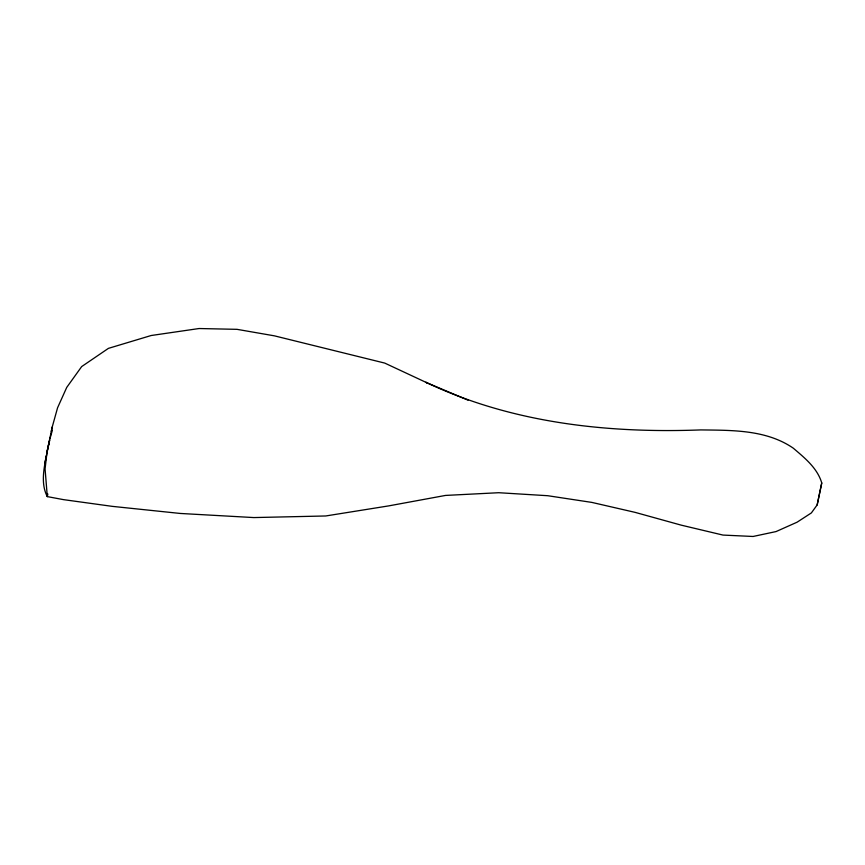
<?xml version="1.0" encoding="UTF-8"?>
<svg xmlns="http://www.w3.org/2000/svg" width="865" height="865" viewBox="0 0 865 865"><rect width="100%" height="100%" fill="white"/><g stroke="black" fill="none" stroke-linecap="round" stroke-linejoin="round"><path stroke-width="1.3" d="M46.494 455.141C43.877 468.571 40.655 483.989 47.305 496.607L63.426 499.624L112.277 506.36L180.277 513.453L253.834 517.573L325.727 515.972L388.731 505.884L445.497 495.429L498.705 492.715L547.707 495.71L591.844 502.403L635.029 512.35L681.198 525.142L722.989 535.078L753.069 536.473L776.046 531.575L797.098 522.19L811.37 512.923L817.166 504.922L821.75 482.94C817.36 468.03 804.591 457.834 793.237 448.135C766.174 429.591 732.233 430.338 700.812 429.916C607.76 433.43 512.372 423.082 427.321 382.968L425.785 382.287L468.019 400.171M427.321 382.968L384.73 363.084L274.443 335.847L237.032 329.338L199.069 328.527L151.17 335.512L108.417 348.368L81.678 366.576L66.746 387.39L57.577 407.761L52.235 426.986L47.11 451.465L45.077 468.906L47.305 496.607L47.835 493.98M48.667 444.956L49.651 440.144L44.818 463.218M817.166 504.922L821.75 482.94M47.11 451.465L48.516 444.761M51.305 431.397L52.235 426.986M49.9 438.944L52.311 430.435"/></g></svg>
